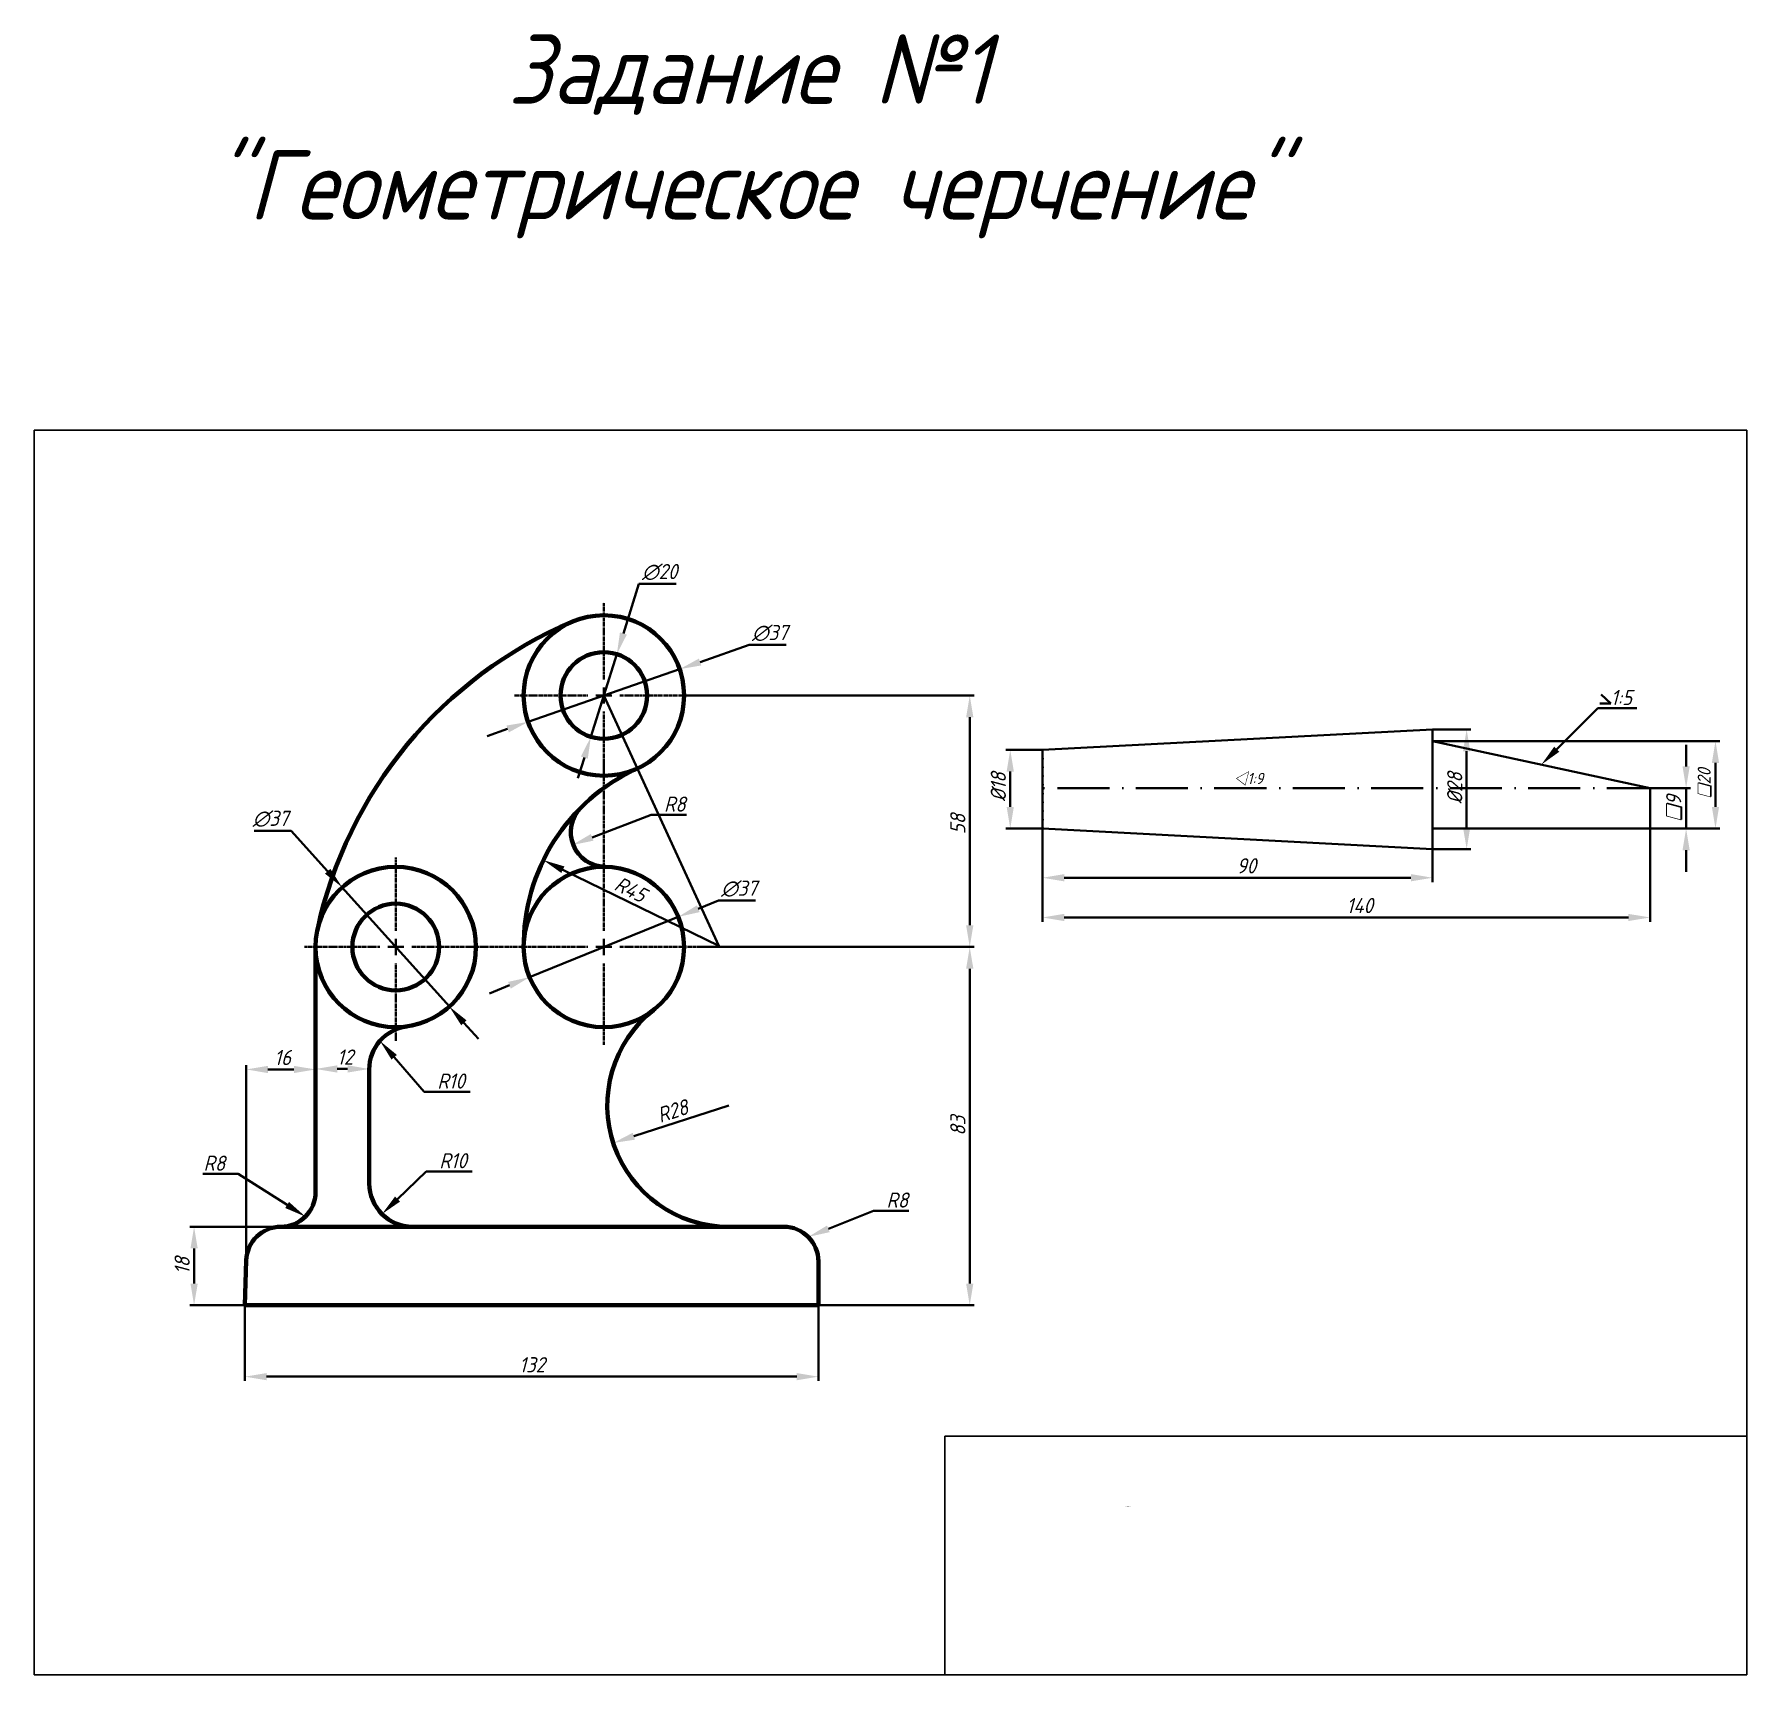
# Model space of a CAD drawing. Header units: inches. Extents: x 39 to 2522, y 44 to 1378.
# Drawn here: x 542.3 to 937.3, y 43.8 to 422.1 of the extents above; entities that cross this region are included whole.
import ezdxf
from ezdxf import colors
from ezdxf.entities.mleader import LeaderData, LeaderLine
from ezdxf.math import Vec2, Vec3

# ---------------------------------------------------------------- set-up
doc = ezdxf.new("R2010")
doc.units = ezdxf.units.IN
doc.header["$MEASUREMENT"] = 0
doc.linetypes.add('ACAD_ISO10W100', pattern=[18, 12, -3, 0, -3])
doc.linetypes.add('CENTER2', pattern=[1.125, 0.75, -0.125, 0.125, -0.125])
for name, color, linetype, lineweight in [('аннотации', 1, 'Continuous', 40), ('осевой', 4, 'ACAD_ISO10W100', 40), ('основной', 7, 'Continuous', 90)]:
    doc.layers.add(name, color=color, linetype=linetype, lineweight=lineweight)
doc.styles.add('GOST', font='ISOCPEUR.TTF', dxfattribs={"width": 0.9, "oblique": 15, "height": 7})
doc.styles.add('ГОСТ', font='ISOCPEUR.TTF', dxfattribs={"width": 0.9, "oblique": 15})
doc.dimstyles.new('GOST', dxfattribs={"dimtxt": 3.5, "dimasz": 5, "dimexe": 1, "dimexo": 0, "dimgap": 1, "dimtad": 1, "dimtoh": 1, "dimdec": 0, "dimzin": 0, "dimdsep": 46, "dimtxsty": 'GOST', "dimcen": 0, "dimclrd": 256, "dimclre": 256, "dimclrt": 256, "dimadec": 0, "dimazin": 0, "dimtfac": 1, "dimtdec": 0, "dimtmove": 0, "dimatfit": 0, "dimfxl": 1, "dimtolj": 1, "dimtzin": 0, "dimlwd": -1, "dimlwe": -1, "dimarcsym": 0})

# ---------------------------------------------------------------- blocks, each defined once
blk = doc.blocks.new('*U4')
at = {"layer": 'осевой', "color": 0, "linetype": 'CENTER2', "transparency": 16777216}
for p, q in [((0, 3.7), (0, 21.48)), ((-20.62, 0), (-3.7, 0)), ((3.7, 0), (25.62, 0)), ((0, -18.62), (0, -3.7))]:
    blk.add_line(p, q, dxfattribs=at)
at = {"layer": 'осевой', "color": 0, "linetype": 'Continuous', "transparency": 16777216}
for p, q in [((-1.85, 0), (1.85, 0)), ((0, -1.85), (0, 1.85))]:
    blk.add_line(p, q, dxfattribs=at)
blk = doc.blocks.new('*U5')
at = {"layer": 'осевой', "color": 0, "linetype": 'CENTER2', "transparency": 16777216}
for p, q in [((0, 3.7), (0, 43.44)), ((-18.62, 0), (-3.7, 0)), ((3.7, 0), (22.43, 0)), ((0, -22.53), (0, -3.7))]:
    blk.add_line(p, q, dxfattribs=at)
at = {"layer": 'осевой', "color": 0, "linetype": 'Continuous', "transparency": 16777216}
for p, q in [((-1.85, 0), (1.85, 0)), ((0, -1.85), (0, 1.85))]:
    blk.add_line(p, q, dxfattribs=at)
blk = doc.blocks.new('*U6')
at = {"layer": 'осевой', "color": 0, "linetype": 'CENTER2', "transparency": 16777216}
for p, q in [((0, 3.7), (0, 20.62)), ((-21.08, 0), (-3.7, 0)), ((3.7, 0), (29.38, 0)), ((0, -21.66), (0, -3.7))]:
    blk.add_line(p, q, dxfattribs=at)
at = {"layer": 'осевой', "color": 0, "linetype": 'Continuous', "transparency": 16777216}
for p, q in [((-1.85, 0), (1.85, 0)), ((0, -1.85), (0, 1.85))]:
    blk.add_line(p, q, dxfattribs=at)
blk = doc.blocks.new('*D7')
at = {"layer": 'Defpoints', "color": 0, "transparency": 16777216}
for p in [(690.86, 218.55), (656.57, 204.65)]:
    blk.add_point(p, dxfattribs=at)
at = {"layer": 'аннотации', "transparency": 16777216}
for p, q in [((695.49, 220.42), (700.13, 222.3)), ((700.13, 222.3), (708.68, 222.3)), ((656.57, 204.65), (690.86, 218.55)), ((651.93, 202.77), (647.3, 200.9))]:
    blk.add_line(p, q, dxfattribs=at)
for points in [[(695.18, 221.2), (695.81, 219.65), (690.86, 218.55)], [(651.62, 203.55), (652.25, 202), (656.57, 204.65)]]:
    blk.add_solid(points, dxfattribs=at)
at = {"layer": 'аннотации', "transparency": 16777216, "insert": (704.9, 225.05), "char_height": 3.5, "attachment_point": 5, "style": 'GOST'}
blk.add_mtext('\\A1;∅37', dxfattribs=at)
blk = doc.blocks.new('*D8')
at = {"layer": 'Defpoints', "color": 0, "transparency": 16777216}
for p in [(692.21, 269.6), (696.15, 211.6), (758.1, 211.6)]:
    blk.add_point(p, dxfattribs=at)
at = {"layer": 'аннотации', "transparency": 16777216}
for p, q in [((692.21, 269.6), (759.1, 269.6)), ((758.1, 264.6), (758.1, 216.6)), ((696.15, 211.6), (759.1, 211.6))]:
    blk.add_line(p, q, dxfattribs=at)
for points in [[(757.27, 264.6), (758.94, 264.6), (758.1, 269.6)], [(757.27, 216.6), (758.94, 216.6), (758.1, 211.6)]]:
    blk.add_solid(points, dxfattribs=at)
at = {"layer": 'аннотации', "transparency": 16777216, "insert": (755.35, 239.95), "char_height": 3.5, "attachment_point": 5, "rotation": 90, "style": 'ГОСТ'}
blk.add_mtext('\\A1;58', dxfattribs=at)
blk = doc.blocks.new('*D9')
at = {"layer": 'Defpoints', "color": 0, "transparency": 16777216}
for p in [(676.71, 279.14), (670.71, 260.06)]:
    blk.add_point(p, dxfattribs=at)
at = {"layer": 'аннотации', "transparency": 16777216}
for p, q in [((678.21, 283.91), (681.8, 295.32)), ((681.8, 295.32), (690.35, 295.32)), ((670.71, 260.06), (676.71, 279.14)), ((669.21, 255.29), (667.71, 250.52))]:
    blk.add_line(p, q, dxfattribs=at)
for points in [[(677.42, 284.16), (679.01, 283.66), (676.71, 279.14)], [(668.42, 255.54), (670.01, 255.04), (670.71, 260.06)]]:
    blk.add_solid(points, dxfattribs=at)
at = {"layer": 'аннотации', "transparency": 16777216, "insert": (686.58, 298.07), "char_height": 3.5, "attachment_point": 5, "style": 'GOST'}
blk.add_mtext('\\A1;∅20', dxfattribs=at)
blk = doc.blocks.new('*D10')
at = {"layer": 'Defpoints', "color": 0, "transparency": 16777216}
for p in [(691.19, 275.68), (656.24, 263.52)]:
    blk.add_point(p, dxfattribs=at)
at = {"layer": 'аннотации', "transparency": 16777216}
for p, q in [((695.91, 277.32), (707.22, 281.26)), ((707.22, 281.26), (715.77, 281.26)), ((656.24, 263.52), (691.19, 275.68)), ((651.52, 261.88), (646.79, 260.24))]:
    blk.add_line(p, q, dxfattribs=at)
for points in [[(695.63, 278.11), (696.18, 276.53), (691.19, 275.68)], [(651.24, 262.67), (651.79, 261.09), (656.24, 263.52)]]:
    blk.add_solid(points, dxfattribs=at)
at = {"layer": 'аннотации', "transparency": 16777216, "insert": (712, 284.01), "char_height": 3.5, "attachment_point": 5, "style": 'GOST'}
blk.add_mtext('\\A1;∅37', dxfattribs=at)
blk = doc.blocks.new('*D11')
at = {"layer": 'Defpoints', "color": 0, "transparency": 16777216}
for p in [(715.19, 211.6), (758.1, 211.6), (723.19, 128.97)]:
    blk.add_point(p, dxfattribs=at)
at = {"layer": 'аннотации', "transparency": 16777216}
for p, q in [((715.19, 211.6), (759.1, 211.6)), ((758.1, 133.97), (758.1, 206.6)), ((723.19, 128.97), (759.1, 128.97))]:
    blk.add_line(p, q, dxfattribs=at)
for points in [[(757.27, 206.6), (758.94, 206.6), (758.1, 211.6)], [(757.27, 133.97), (758.94, 133.97), (758.1, 128.97)]]:
    blk.add_solid(points, dxfattribs=at)
at = {"layer": 'аннотации', "transparency": 16777216, "insert": (755.35, 170.38), "char_height": 3.5, "attachment_point": 5, "rotation": 90, "style": 'GOST'}
blk.add_mtext('\\A1;83', dxfattribs=at)
blk = doc.blocks.new('*D12')
at = {"layer": 'Defpoints', "color": 0, "transparency": 16777216}
for p in [(590.93, 128.97), (723.19, 128.97), (723.19, 112.51)]:
    blk.add_point(p, dxfattribs=at)
at = {"layer": 'аннотации', "transparency": 16777216}
for p, q in [((590.93, 128.97), (590.93, 111.51)), ((723.19, 128.97), (723.19, 111.51)), ((595.93, 112.51), (718.19, 112.51))]:
    blk.add_line(p, q, dxfattribs=at)
for points in [[(595.93, 113.34), (595.93, 111.67), (590.93, 112.51)], [(718.19, 113.34), (718.19, 111.67), (723.19, 112.51)]]:
    blk.add_solid(points, dxfattribs=at)
at = {"layer": 'аннотации', "transparency": 16777216, "insert": (657.15, 115.26), "char_height": 3.5, "attachment_point": 5, "style": 'GOST'}
blk.add_mtext('\\A1;132', dxfattribs=at)
blk = doc.blocks.new('*D13')
at = {"layer": 'Defpoints', "color": 0, "transparency": 16777216}
for p in [(579.19, 147.08), (599.23, 147.08), (590.93, 128.97)]:
    blk.add_point(p, dxfattribs=at)
at = {"layer": 'аннотации', "transparency": 16777216}
for p, q in [((599.23, 147.08), (578.19, 147.08)), ((579.19, 133.97), (579.19, 142.08)), ((590.93, 128.97), (578.19, 128.97))]:
    blk.add_line(p, q, dxfattribs=at)
for points in [[(578.36, 142.08), (580.03, 142.08), (579.19, 147.08)], [(578.36, 133.97), (580.03, 133.97), (579.19, 128.97)]]:
    blk.add_solid(points, dxfattribs=at)
at = {"layer": 'аннотации', "transparency": 16777216, "insert": (576.44, 138.11), "char_height": 3.5, "attachment_point": 5, "rotation": 90, "style": 'GOST'}
blk.add_mtext('\\A1;18', dxfattribs=at)
blk = doc.blocks.new('*D14')
at = {"layer": 'Defpoints', "color": 0, "transparency": 16777216}
for p in [(607.21, 183.47), (607.21, 183.37), (619.6, 183.37)]:
    blk.add_point(p, dxfattribs=at)
at = {"layer": 'аннотации', "transparency": 16777216}
for p, q in [((607.21, 183.37), (607.21, 184.47)), ((614.6, 183.47), (612.21, 183.47)), ((619.6, 183.37), (619.6, 184.47))]:
    blk.add_line(p, q, dxfattribs=at)
for points in [[(612.21, 184.31), (612.21, 182.64), (607.21, 183.47)], [(614.6, 184.31), (614.6, 182.64), (619.6, 183.47)]]:
    blk.add_solid(points, dxfattribs=at)
at = {"layer": 'аннотации', "transparency": 16777216, "insert": (614.03, 186.22), "char_height": 3.5, "attachment_point": 5, "style": 'GOST'}
blk.add_mtext('\\A1;12', dxfattribs=at)
blk = doc.blocks.new('*D15')
at = {"layer": 'Defpoints', "color": 0, "transparency": 16777216}
for p in [(591.23, 183.36), (607.21, 183.47), (591.23, 139.31)]:
    blk.add_point(p, dxfattribs=at)
at = {"layer": 'аннотации', "transparency": 16777216}
for p, q in [((591.23, 139.31), (591.23, 184.36)), ((602.21, 183.36), (596.23, 183.36)), ((607.21, 183.47), (607.21, 182.36))]:
    blk.add_line(p, q, dxfattribs=at)
for points in [[(596.23, 184.19), (596.23, 182.52), (591.23, 183.36)], [(602.21, 184.19), (602.21, 182.52), (607.21, 183.36)]]:
    blk.add_solid(points, dxfattribs=at)
at = {"layer": 'аннотации', "transparency": 16777216, "insert": (599.6, 186.11), "char_height": 3.5, "attachment_point": 5, "style": 'GOST'}
blk.add_mtext('\\A1;16', dxfattribs=at)
blk = doc.blocks.new('*D16')
at = {"layer": 'Defpoints', "color": 0, "transparency": 16777216}
for p in [(613.35, 225.36), (638.08, 197.84)]:
    blk.add_point(p, dxfattribs=at)
at = {"layer": 'аннотации', "transparency": 16777216}
for p, q in [((601.61, 238.41), (593.06, 238.41)), ((610, 229.08), (601.61, 238.41)), ((638.08, 197.84), (613.35, 225.36)), ((641.42, 194.12), (644.76, 190.4))]:
    blk.add_line(p, q, dxfattribs=at)
for points in [[(610.62, 229.63), (609.38, 228.52), (613.35, 225.36)], [(642.04, 194.68), (640.8, 193.56), (638.08, 197.84)]]:
    blk.add_solid(points, dxfattribs=at)
at = {"layer": 'аннотации', "transparency": 16777216, "insert": (596.84, 241.16), "char_height": 3.5, "attachment_point": 5, "style": 'GOST'}
blk.add_mtext('\\A1;∅37', dxfattribs=at)
blk = doc.blocks.new('*D17')
at = {"layer": 'Defpoints', "color": 0, "transparency": 16777216}
for p in [(702.5, 175.08), (675.88, 166.41)]:
    blk.add_point(p, dxfattribs=at)
at = {"layer": 'аннотации', "transparency": 16777216}
blk.add_line((702.5, 175.08), (680.63, 167.95), dxfattribs=at)
blk.add_solid([(680.37, 168.75), (680.89, 167.16), (675.88, 166.41)], dxfattribs=at)
at = {"layer": 'аннотации', "transparency": 16777216, "insert": (689.56, 173.76), "char_height": 3.5, "attachment_point": 5, "rotation": 18.0479, "style": 'GOST'}
blk.add_mtext('\\A1;R28', dxfattribs=at)
blk = doc.blocks.new('*D18')
at = {"layer": 'Defpoints', "color": 0, "transparency": 16777216}
for p in [(659.77, 231.62), (700.21, 211.89)]:
    blk.add_point(p, dxfattribs=at)
at = {"layer": 'аннотации', "transparency": 16777216}
blk.add_line((700.21, 211.89), (664.26, 229.43), dxfattribs=at)
blk.add_solid([(664.63, 230.18), (663.89, 228.68), (659.77, 231.62)], dxfattribs=at)
at = {"layer": 'аннотации', "transparency": 16777216, "insert": (679.84, 224.89), "char_height": 3.5, "attachment_point": 5, "rotation": 333.9972, "style": 'ГОСТ'}
blk.add_mtext('\\A1;R45', dxfattribs=at)
blk = doc.blocks.new('*D19')
at = {"layer": 'Defpoints', "color": 0, "transparency": 16777216}
for p in [(774.89, 238.92), (864.87, 234.2), (864.87, 227.57)]:
    blk.add_point(p, dxfattribs=at)
at = {"layer": 'аннотации', "transparency": 16777216}
for p, q in [((774.89, 238.92), (774.89, 226.57)), ((864.87, 234.2), (864.87, 226.57)), ((779.89, 227.57), (859.87, 227.57))]:
    blk.add_line(p, q, dxfattribs=at)
for points in [[(779.89, 228.41), (779.89, 226.74), (774.89, 227.57)], [(859.87, 228.41), (859.87, 226.74), (864.87, 227.57)]]:
    blk.add_solid(points, dxfattribs=at)
at = {"layer": 'аннотации', "transparency": 16777216, "insert": (821.91, 230.32), "char_height": 3.5, "attachment_point": 5, "style": 'GOST'}
blk.add_mtext('\\A1;90', dxfattribs=at)
blk = doc.blocks.new('*D20')
at = {"layer": 'Defpoints', "color": 0, "transparency": 16777216}
for p in [(774.89, 238.92), (915.02, 238.92), (915.02, 218.41)]:
    blk.add_point(p, dxfattribs=at)
at = {"layer": 'аннотации', "transparency": 16777216}
for p, q in [((774.89, 238.92), (774.89, 217.41)), ((915.02, 238.92), (915.02, 217.41)), ((779.89, 218.41), (910.02, 218.41))]:
    blk.add_line(p, q, dxfattribs=at)
for points in [[(779.89, 219.24), (779.89, 217.58), (774.89, 218.41)], [(910.02, 219.24), (910.02, 217.58), (915.02, 218.41)]]:
    blk.add_solid(points, dxfattribs=at)
at = {"layer": 'аннотации', "transparency": 16777216, "insert": (848.04, 221.16), "char_height": 3.5, "attachment_point": 5, "style": 'GOST'}
blk.add_mtext('\\A1;140', dxfattribs=at)
blk = doc.blocks.new('*D21')
at = {"layer": 'Defpoints', "color": 0, "transparency": 16777216}
for p in [(864.87, 261.76), (864.87, 234.2), (872.72, 234.2)]:
    blk.add_point(p, dxfattribs=at)
at = {"layer": 'аннотации', "transparency": 16777216}
for p, q in [((864.87, 261.76), (873.72, 261.76)), ((872.72, 256.76), (872.72, 239.2)), ((864.87, 234.2), (873.72, 234.2))]:
    blk.add_line(p, q, dxfattribs=at)
for points in [[(871.88, 256.76), (873.55, 256.76), (872.72, 261.76)], [(871.88, 239.2), (873.55, 239.2), (872.72, 234.2)]]:
    blk.add_solid(points, dxfattribs=at)
at = {"layer": 'аннотации', "transparency": 16777216, "insert": (869.97, 248.25), "char_height": 3.5, "attachment_point": 5, "rotation": 90, "style": 'ГОСТ'}
blk.add_mtext('\\A1;%%C28', dxfattribs=at)
blk = doc.blocks.new('*D22')
at = {"layer": 'Defpoints', "color": 0, "transparency": 16777216}
for p in [(864.87, 259.07), (915.02, 238.92), (930.11, 238.92)]:
    blk.add_point(p, dxfattribs=at)
at = {"layer": 'аннотации', "transparency": 16777216}
for p, q in [((864.87, 259.07), (931.11, 259.07)), ((930.11, 254.07), (930.11, 243.92)), ((915.02, 238.92), (931.11, 238.92))]:
    blk.add_line(p, q, dxfattribs=at)
for points in [[(929.28, 254.07), (930.95, 254.07), (930.11, 259.07)], [(929.28, 243.92), (930.95, 243.92), (930.11, 238.92)]]:
    blk.add_solid(points, dxfattribs=at)
at = {"layer": 'аннотации', "transparency": 16777216, "insert": (927.61, 249.35), "char_height": 3, "attachment_point": 5, "rotation": 90, "style": 'ГОСТ'}
blk.add_mtext('\\A1;{\\fArial|b0|i0|c0|p0;❏}20', dxfattribs=at)
blk = doc.blocks.new('*D23')
at = {"layer": 'Defpoints', "color": 0, "transparency": 16777216}
for p in [(774.89, 257.07), (767.45, 238.92), (774.89, 238.92)]:
    blk.add_point(p, dxfattribs=at)
at = {"layer": 'аннотации', "transparency": 16777216}
for p, q in [((774.89, 257.07), (766.45, 257.07)), ((767.45, 252.07), (767.45, 243.92)), ((774.89, 238.92), (766.45, 238.92))]:
    blk.add_line(p, q, dxfattribs=at)
for points in [[(766.61, 252.07), (768.28, 252.07), (767.45, 257.07)], [(766.61, 243.92), (768.28, 243.92), (767.45, 238.92)]]:
    blk.add_solid(points, dxfattribs=at)
at = {"layer": 'аннотации', "transparency": 16777216, "insert": (764.7, 248.51), "char_height": 3.5, "attachment_point": 5, "rotation": 90, "style": 'GOST'}
blk.add_mtext('\\A1;%%C18', dxfattribs=at)
blk = doc.blocks.new('*D59')
at = {"layer": 'Defpoints', "color": 0, "transparency": 16777216}
for p in [(917.02, 248.25), (923.34, 248.25), (915.02, 238.92)]:
    blk.add_point(p, dxfattribs=at)
at = {"layer": 'аннотации', "transparency": 16777216}
for p, q in [((923.34, 253.25), (923.34, 258.25)), ((917.02, 248.25), (924.34, 248.25)), ((923.34, 238.92), (923.34, 248.25)), ((915.02, 238.92), (924.34, 238.92)), ((923.34, 233.92), (923.34, 228.92))]:
    blk.add_line(p, q, dxfattribs=at)
for points in [[(922.51, 253.25), (924.17, 253.25), (923.34, 248.25)], [(922.51, 233.92), (924.17, 233.92), (923.34, 238.92)]]:
    blk.add_solid(points, dxfattribs=at)
at = {"layer": 'аннотации', "transparency": 16777216, "insert": (920.59, 243.59), "char_height": 3.5, "attachment_point": 5, "rotation": 90, "style": 'ГОСТ'}
blk.add_mtext('\\A1;{\\fArial|b0|i0|c0|p0;❏}9', dxfattribs=at)

msp = doc.modelspace()

# ---------------------------------------------------------------- linework, layer by layer
at = {"layer": 'Defpoints'}
for p, q in [((542.33, 330.76), (542.33, 43.76)), ((937.33, 330.76), (542.33, 330.76)), ((937.33, 43.76), (937.33, 330.76)), ((937.33, 98.76), (752.33, 98.76)), ((752.33, 98.76), (752.33, 43.76)), ((542.33, 43.76), (937.33, 43.76))]:
    msp.add_line(p, q, dxfattribs=at)
at = {"layer": 'аннотации'}
for p, q in [((700.21, 211.89), (673.71, 269.6)), ((673.71, 269.6), (673.71, 269.6)), ((905.97, 267.78), (903.71, 269.84)), ((903.4, 267.78), (905.97, 267.78))]:
    msp.add_line(p, q, dxfattribs=at)
at = {"layer": 'аннотации', "color": 7}
for p, q in [((774.89, 257.07), (864.87, 261.76)), ((864.87, 261.76), (864.87, 234.2)), ((774.89, 257.07), (774.89, 238.92)), ((864.87, 259.07), (915.02, 248.25)), ((864.87, 234.2), (864.87, 248.25)), ((915.02, 238.92), (915.02, 248.25)), ((774.89, 238.92), (864.87, 234.2)), ((864.87, 238.92), (915.02, 238.92)), ((915.02, 238.92), (915.02, 238.92))]:
    msp.add_line(p, q, dxfattribs=at)
for p in [(774.89, 255.06), (774.89, 253.04), (774.89, 251.02), (774.89, 249.01), (774.89, 248.07), (774.89, 246.99), (774.89, 244.97), (774.89, 242.96), (774.89, 240.94), (774.89, 239.07)]:
    msp.add_point(p, dxfattribs=at)
at = {"layer": 'осевой'}
msp.add_line((917.02, 248.25), (772.89, 248.25), dxfattribs=at)
at = {"layer": 'основной', "transparency": 16777216}
msp.add_line((607.21, 211.6), (607.21, 155.08), dxfattribs=at)
at = {"layer": 'основной', "color": 7}
for p, q in [((619.6, 157.08), (619.6, 183.37)), ((629.6, 147.08), (599.23, 147.08)), ((629.6, 147.08), (702.5, 147.08)), ((715.19, 147.08), (702.5, 147.08))]:
    msp.add_line(p, q, dxfattribs=at)
at = {"layer": 'основной'}
for p, q in [((590.93, 128.97), (591.23, 139.31)), ((723.19, 139.08), (723.19, 128.97)), ((723.19, 128.97), (590.93, 128.97))]:
    msp.add_line(p, q, dxfattribs=at)
for centre, radius in [((673.71, 269.6), 18.5), ((673.71, 269.6), 10), ((625.71, 211.6), 18.5), ((673.71, 211.6), 18.5), ((625.71, 211.6), 10)]:
    msp.add_circle(centre, radius, dxfattribs=at)
for centre, radius, start, end in [((705.4, 194.51), 100, 112.881, 167.8977), ((700.21, 211.89), 45, 114.6641, 180.6337), ((674.09, 238.1), 8, 134.9096, 269.1854), ((599.21, 155.08), 8, 270, 0)]:
    msp.add_arc(centre, radius, start, end, dxfattribs=at)
at = {"layer": 'основной', "color": 7}
for centre, radius, start, end in [((702.5, 175.08), 28, 128.2474, 270), ((629.6, 183.37), 10, 97.8387, 180), ((629.6, 157.08), 10, 180, 270), ((599.23, 139.08), 8, 90, 178.363), ((715.19, 139.08), 8, 0, 90)]:
    msp.add_arc(centre, radius, start, end, dxfattribs=at)

# ---------------------------------------------------------------- block references
at = {"layer": 'осевой', "linetype": 'CENTER2'}
for name, p in [('*U4', (673.71, 269.6)), ('*U5', (673.71, 211.6)), ('*U6', (625.71, 211.6))]:
    msp.add_blockref(name, p, dxfattribs=at)

# ---------------------------------------------------------------- texts
at = {"layer": 'Defpoints', "insert": (529.85, 422.05), "char_height": 16, "width": 354.6763, "attachment_point": 1, "style": 'GOST'}
msp.add_mtext('\\pxqc;Задание №1 \\P"Геометрическое черчение"', dxfattribs=at)
at = {"layer": 'аннотации', "insert": (818.94, 251.76), "char_height": 2.606, "width": 2.6063, "attachment_point": 1, "style": 'ГОСТ'}
msp.add_mtext('◁1:9', dxfattribs=at)
at = {"layer": 'основной', "color": 7, "insert": (793.84, 82.63), "char_height": 0.2, "width": 92.3035, "attachment_point": 1, "style": 'GOST'}
msp.add_mtext('{\\fISOCPEUR|b0|i0|c204|p34;Вариант 8}', dxfattribs=at)

# ---------------------------------------------------------------- dimensions: what is measured, and where the dimension line sits
at = {"layer": 'аннотации'}
for p1, p2, picture, middle in [((670.71, 260.06), (676.71, 279.14), '*D9', (686.58, 295.32)), ((656.24, 263.52), (691.19, 275.68), '*D10', (712, 281.26)), ((656.57, 204.65), (690.86, 218.55), '*D7', (704.9, 222.3))]:
    dim = msp.add_diameter_dim_2p(p1=p1, p2=p2, dimstyle='GOST', dxfattribs=at)
    dim.commit()
    dim.dimension.update_dxf_attribs({"geometry": picture, "text_midpoint": middle, "dimtype": 163})
dim = msp.add_linear_dim(base=(758.1, 211.6), p1=(692.21, 269.6), p2=(696.15, 211.6), angle=90, dimstyle='GOST', override={"dimtxsty": 'ГОСТ'}, dxfattribs=at)
dim.commit()
dim.dimension.update_dxf_attribs({"geometry": '*D8', "text_midpoint": (758.1, 239.95), "dimtype": 160})
at = {"layer": 'аннотации', "color": 7}
dim = msp.add_linear_dim(base=(872.72, 234.2), p1=(864.87, 261.76), p2=(864.87, 234.2), angle=90, text='%%C<>', dimstyle='GOST', override={"dimtxsty": 'ГОСТ'}, dxfattribs=at)
dim.commit()
dim.dimension.update_dxf_attribs({"geometry": '*D21', "text_midpoint": (872.72, 248.25), "dimtype": 160})
at = {"layer": 'аннотации'}
dim = msp.add_linear_dim(base=(767.45, 238.92), p1=(774.89, 257.07), p2=(774.89, 238.92), angle=90, text='%%C<>', dimstyle='GOST', dxfattribs=at)
dim.commit()
dim.dimension.update_dxf_attribs({"geometry": '*D23', "text_midpoint": (767.45, 248.51), "dimtype": 160})
for base, p1, p2, override, picture, middle in [((930.11, 238.92), (864.87, 259.07), (915.02, 238.92), {"dimtxt": 3, "dimgap": 1, "dimtxsty": 'ГОСТ'}, '*D22', (930.11, 249.35)), ((923.34, 248.25), (915.02, 238.92), (917.02, 248.25), {"dimtxsty": 'ГОСТ'}, '*D59', (923.34, 243.59))]:
    dim = msp.add_linear_dim(base=base, p1=p1, p2=p2, angle=90, text='{\\fArial|b0|i0|c0|p0;❏}<>', dimstyle='GOST', override=override, dxfattribs=at)
    dim.commit()
    dim.dimension.update_dxf_attribs({"geometry": picture, "text_midpoint": middle, "dimtype": 160})
at = {"layer": 'аннотации', "color": 7}
dim = msp.add_diameter_dim_2p(p1=(638.08, 197.84), p2=(613.35, 225.36), dimstyle='GOST', dxfattribs=at)
dim.commit()
dim.dimension.update_dxf_attribs({"geometry": '*D16', "text_midpoint": (596.84, 238.41), "dimtype": 163})
for base, p1, p2, picture, middle in [((864.87, 227.57), (774.89, 238.92), (864.87, 234.2), '*D19', (821.91, 227.57)), ((915.02, 218.41), (774.89, 238.92), (915.02, 238.92), '*D20', (848.04, 218.41)), ((591.23, 183.36), (607.21, 183.47), (591.23, 139.31), '*D15', (599.6, 183.36)), ((607.21, 183.47), (619.6, 183.37), (607.21, 183.37), '*D14', (614.03, 183.47)), ((723.19, 112.51), (590.93, 128.97), (723.19, 128.97), '*D12', (657.15, 112.51))]:
    dim = msp.add_linear_dim(base=base, p1=p1, p2=p2, dimstyle='GOST', dxfattribs=at)
    dim.commit()
    dim.dimension.update_dxf_attribs({"geometry": picture, "text_midpoint": middle, "dimtype": 160})
dim = msp.add_radius_dim(center=(700.21, 211.89), mpoint=(659.77, 231.62), dimstyle='GOST', override={"dimtxsty": 'ГОСТ'}, dxfattribs=at)
dim.commit()
dim.dimension.update_dxf_attribs({"geometry": '*D18', "text_midpoint": (678.64, 222.42), "dimtype": 164})
for base, p1, p2, picture, middle in [((758.1, 211.6), (723.19, 128.97), (715.19, 211.6), '*D11', (758.1, 170.38)), ((579.19, 147.08), (590.93, 128.97), (599.23, 147.08), '*D13', (579.19, 138.11))]:
    dim = msp.add_linear_dim(base=base, p1=p1, p2=p2, angle=90, dimstyle='GOST', dxfattribs=at)
    dim.commit()
    dim.dimension.update_dxf_attribs({"geometry": picture, "text_midpoint": middle, "dimtype": 160})
dim = msp.add_radius_dim(center=(702.5, 175.08), mpoint=(675.88, 166.41), dimstyle='GOST', dxfattribs=at)
dim.commit()
dim.dimension.update_dxf_attribs({"geometry": '*D17', "text_midpoint": (690.41, 171.14), "dimtype": 164})

# ---------------------------------------------------------------- leaders
at = {"layer": 'аннотации'}
ml = msp.add_multileader_mtext('Standard', dxfattribs=at)
ml.set_content('1:5', color=256, style='GOST')
ml.set_leader_properties(color=256, linetype='ByLayer', lineweight=-1)
ml.build(insert=Vec2(0, 0))
ml.multileader.update_dxf_attribs({"text_left_attachment_type": 6, "text_right_attachment_type": 6, "dogleg_length": 2, "arrow_head_size": 5})
ctx = ml.context
ctx.base_point, ctx.char_height, ctx.arrow_head_size, ctx.landing_gap_size, ctx.plane_origin = Vec3(904.97, 266.68), 3.5, 5, 1, Vec3(889.95, 253.66)
ctx.left_attachment, ctx.right_attachment = 6, 6
notes = []
notes.append((ctx, [(0, (1, 1, 0), (902.97, 266.68), (1, 0), 2, [(0, [(889.95, 253.66)], 0, [])])]))
ctx.mtext.insert, ctx.mtext.flow_direction = Vec3(905.97, 270.88), 5
ml = msp.add_multileader_mtext('Standard', dxfattribs=at)
ml.set_content('R8', color=256, style='GOST')
ml.set_leader_properties(color=256, linetype='ByLayer', lineweight=-1)
ml.build(insert=Vec2(0, 0))
ml.multileader.update_dxf_attribs({"text_left_attachment_type": 6, "text_right_attachment_type": 6, "dogleg_length": 2, "arrow_head_size": 5})
ctx = ml.context
ctx.base_point, ctx.char_height, ctx.arrow_head_size, ctx.landing_gap_size, ctx.plane_origin = Vec3(686.59, 242.1), 3.5, 5, 1, Vec3(666.33, 235.09)
ctx.left_attachment, ctx.right_attachment = 6, 6
notes.append((ctx, [(0, (1, 1, 0), (684.59, 242.1), (1, 0), 2, [(0, [(666.33, 235.09)], 0, [])])]))
ctx.mtext.insert, ctx.mtext.flow_direction = Vec3(687.59, 246.3), 5
ml = msp.add_multileader_mtext('Standard', dxfattribs=at)
ml.set_content('R10', color=256, style='GOST')
ml.set_leader_properties(color=256, linetype='ByLayer', lineweight=-1)
ml.build(insert=Vec2(0, 0))
ml.multileader.update_dxf_attribs({"text_left_attachment_type": 6, "text_right_attachment_type": 6, "dogleg_length": 2, "arrow_head_size": 5})
ctx = ml.context
ctx.base_point, ctx.char_height, ctx.arrow_head_size, ctx.landing_gap_size, ctx.plane_origin = Vec3(634.3, 178.23), 3.5, 5, 1, Vec3(622.06, 189.94)
ctx.left_attachment, ctx.right_attachment = 6, 6
notes.append((ctx, [(0, (1, 1, 0), (632.3, 178.23), (1, 0), 2, [(0, [(622.06, 189.94)], 0, [])])]))
ctx.mtext.insert, ctx.mtext.flow_direction = Vec3(635.3, 182.43), 5
ml = msp.add_multileader_mtext('Standard', dxfattribs=at)
ml.set_content('R8', color=256, style='GOST')
ml.set_leader_properties(color=256, linetype='ByLayer', lineweight=-1)
ml.build(insert=Vec2(0, 0))
ml.multileader.update_dxf_attribs({"text_left_attachment_type": 6, "text_right_attachment_type": 6, "dogleg_length": 2, "arrow_head_size": 5})
ctx = ml.context
ctx.base_point, ctx.char_height, ctx.arrow_head_size, ctx.landing_gap_size, ctx.plane_origin = Vec3(580.32, 159.28), 3.5, 5, 1, Vec3(604.87, 149.42)
ctx.left_attachment, ctx.right_attachment, ctx.text_align_type = 6, 6, 2
notes.append((ctx, [(1, (1, 1, 0), (589.35, 159.28), (-1, 0), 2, [(0, [(604.87, 149.42)], 0, [])])]))
ctx.mtext.insert, ctx.mtext.alignment, ctx.mtext.flow_direction = Vec3(586.35, 163.48), 3, 5
ml = msp.add_multileader_mtext('Standard', dxfattribs=at)
ml.set_content('R10', color=256, style='GOST')
ml.set_leader_properties(color=256, linetype='ByLayer', lineweight=-1)
ml.build(insert=Vec2(0, 0))
ml.multileader.update_dxf_attribs({"text_left_attachment_type": 6, "text_right_attachment_type": 6, "dogleg_length": 2, "arrow_head_size": 5})
ctx = ml.context
ctx.base_point, ctx.char_height, ctx.arrow_head_size, ctx.landing_gap_size, ctx.plane_origin = Vec3(634.76, 159.86), 3.5, 5, 1, Vec3(622.53, 150.01)
ctx.left_attachment, ctx.right_attachment = 6, 6
notes.append((ctx, [(0, (1, 1, 0), (632.76, 159.86), (1, 0), 2, [(0, [(622.53, 150.01)], 0, [])])]))
ctx.mtext.insert, ctx.mtext.flow_direction = Vec3(635.76, 164.06), 5
ml = msp.add_multileader_mtext('Standard', dxfattribs=at)
ml.set_content('R8', color=256, style='GOST')
ml.set_leader_properties(color=256, linetype='ByLayer', lineweight=-1)
ml.build(insert=Vec2(0, 0))
ml.multileader.update_dxf_attribs({"text_left_attachment_type": 6, "text_right_attachment_type": 6, "dogleg_length": 2, "arrow_head_size": 5})
ctx = ml.context
ctx.base_point, ctx.char_height, ctx.arrow_head_size, ctx.landing_gap_size, ctx.plane_origin = Vec3(737.9, 150.78), 3.5, 5, 1, Vec3(720.85, 144.74)
ctx.left_attachment, ctx.right_attachment = 6, 6
notes.append((ctx, [(0, (1, 1, 0), (735.9, 150.78), (1, 0), 2, [(0, [(720.85, 144.74)], 0, [])])]))
ctx.mtext.insert, ctx.mtext.flow_direction = Vec3(738.9, 154.98), 5
for ctx, leaders in notes:
    for number, flags, end, landing, length, lines in leaders:
        leader = LeaderData()
        leader.index, (leader.has_last_leader_line, leader.has_dogleg_vector, leader.attachment_direction) = number, flags
        leader.last_leader_point, leader.dogleg_vector, leader.dogleg_length = Vec3(end), Vec3(landing), length
        for number, points, colour, breaks in lines:
            line = LeaderLine()
            line.index, line.vertices, line.color, line.breaks = number, Vec3.list(points), colors.encode_raw_color(colour), breaks
            leader.lines.append(line)
        ctx.leaders.append(leader)

doc.saveas('drawing.dxf')
